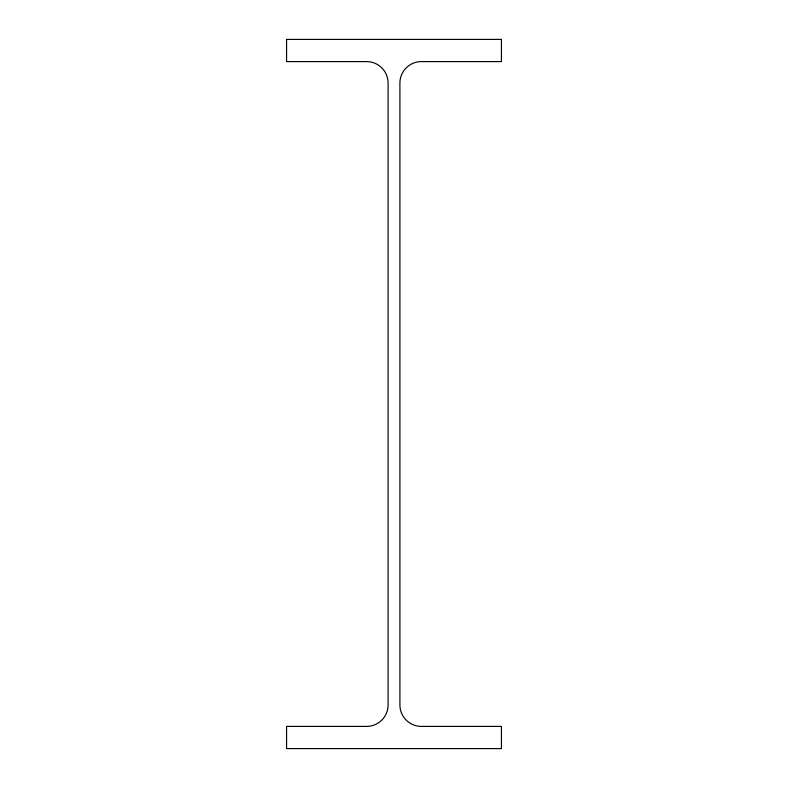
<?xml version="1.0" encoding="UTF-8"?>
<svg xmlns="http://www.w3.org/2000/svg" width="788" height="788" viewBox="0 0 788 788"><rect width="100%" height="100%" fill="white"/><g stroke="black" fill="none" stroke-linecap="round" stroke-linejoin="round"><path stroke-width="1.18" d="M501.434 39.4L286.566 39.4L286.566 61.592L366.617 61.592A21.473 21.473 0 0 1 388.09 83.065L388.09 704.935A21.473 21.473 0 0 1 366.617 726.408L286.566 726.408L286.566 748.6L501.434 748.6L501.434 726.408L421.383 726.408A21.473 21.473 0 0 1 399.91 704.935L399.91 83.065A21.473 21.473 0 0 1 421.383 61.592L501.434 61.592L501.434 39.4"/></g></svg>
